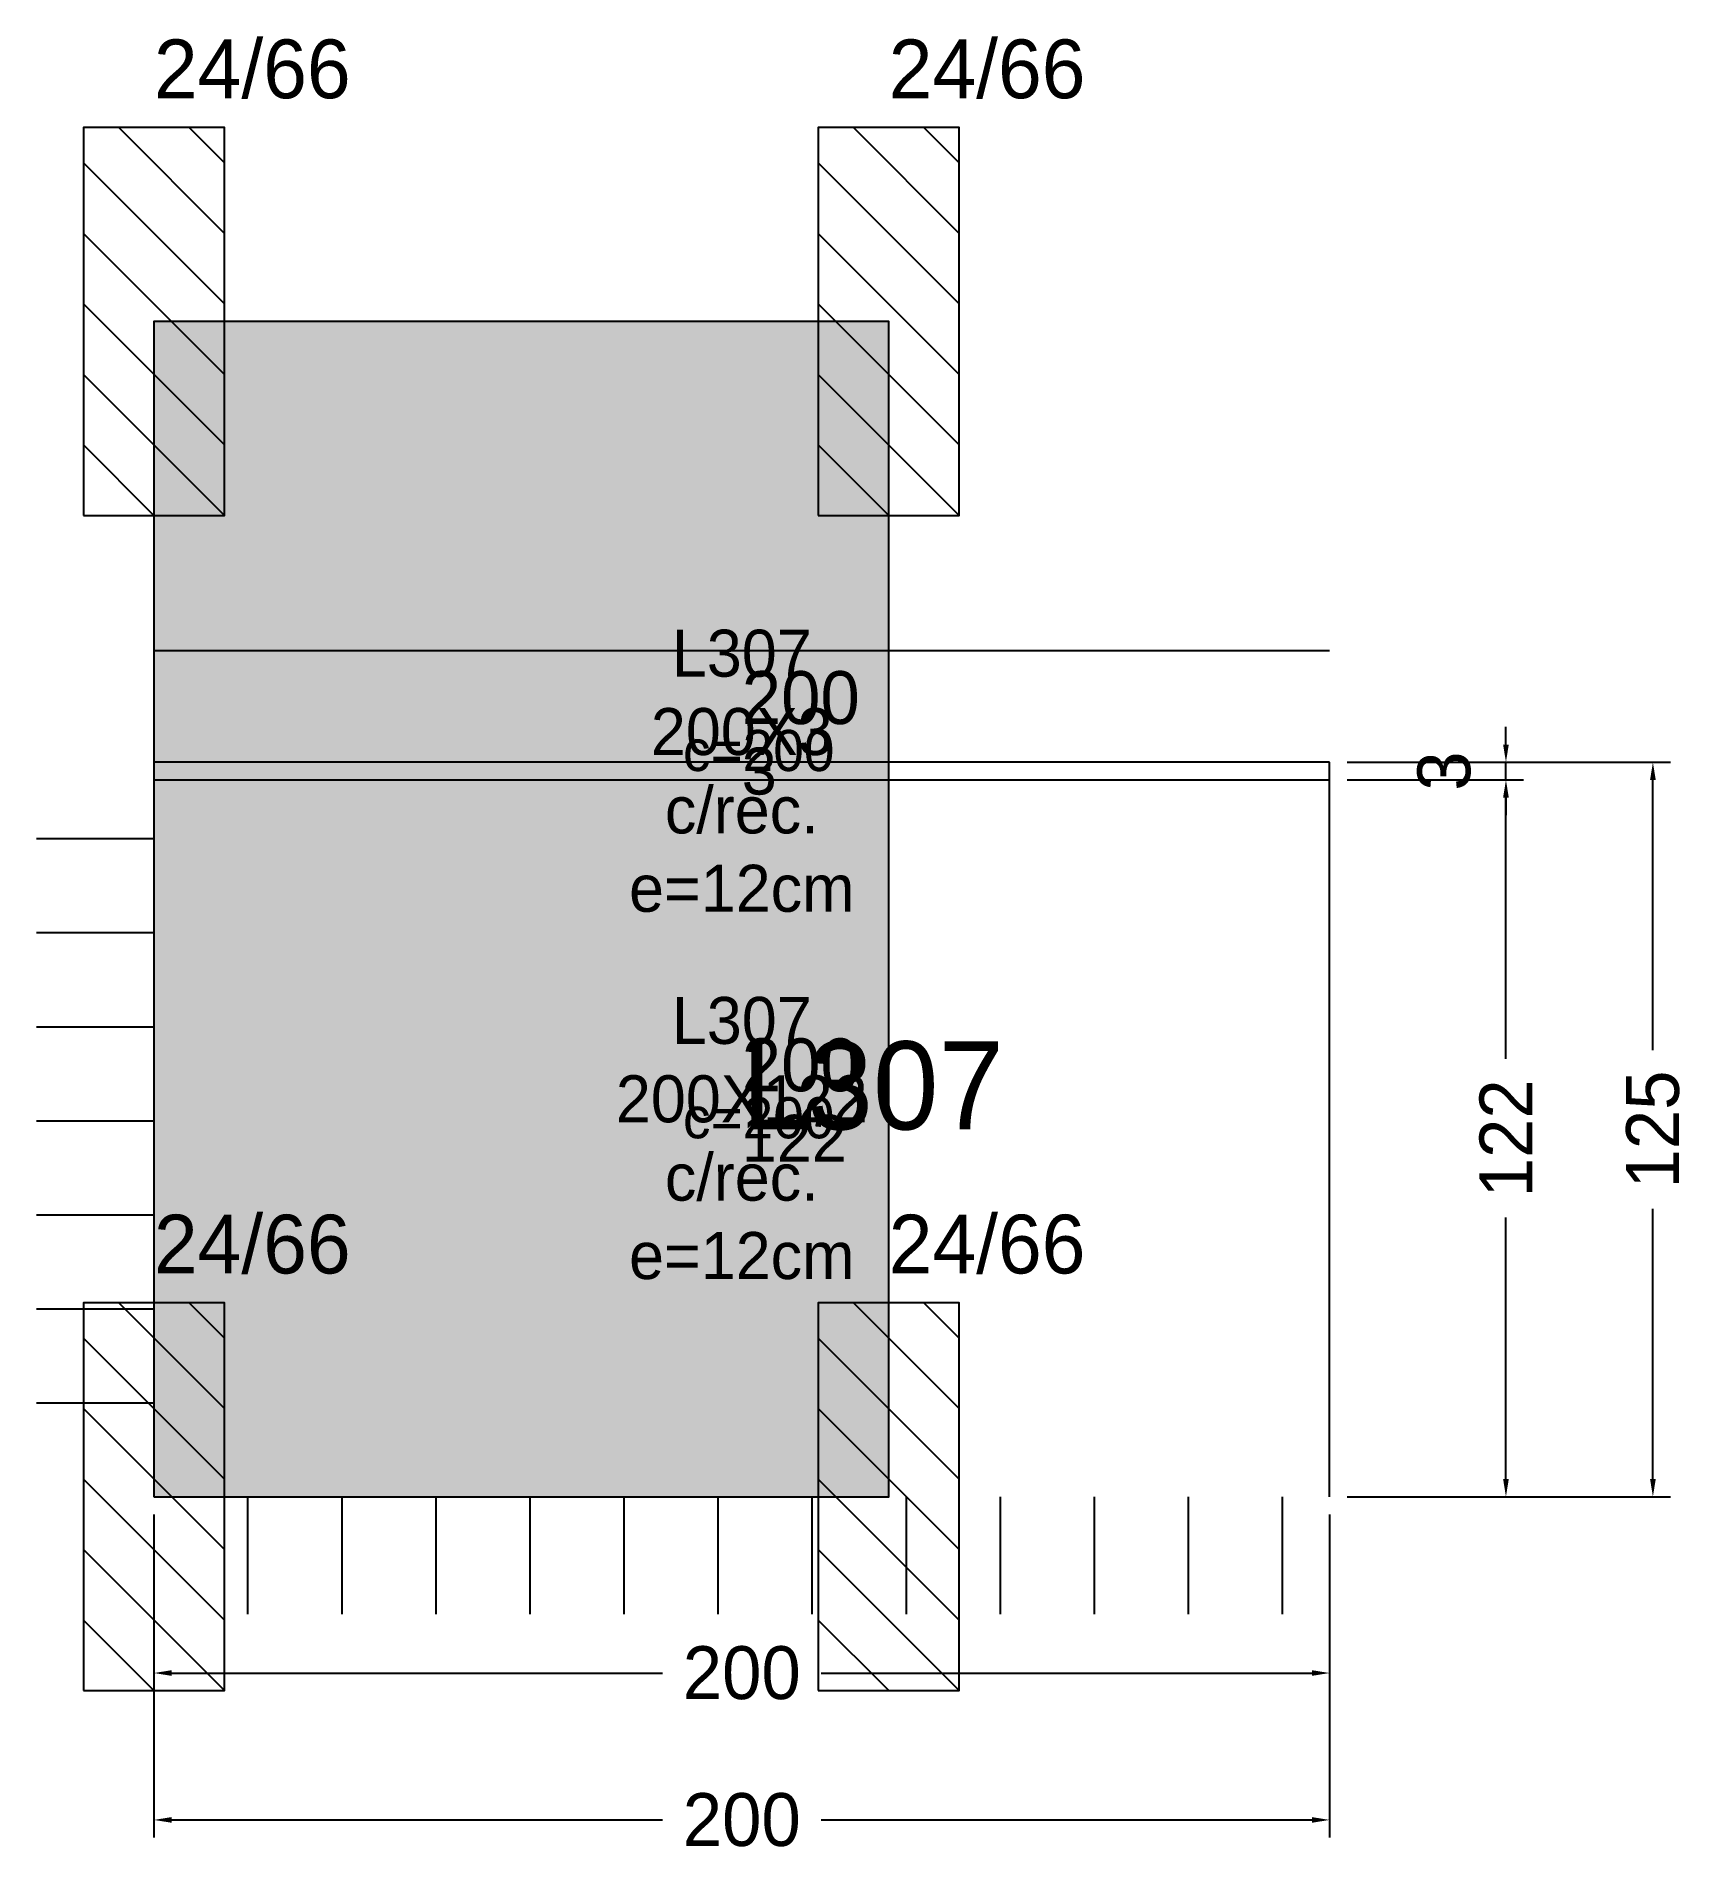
# Model space of a CAD drawing. Extents: x -10500 to 261, y -61 to 249.
# Drawn here: x -20 to 260.9, y -60.9 to 248.5 of the extents above; entities outside this region: 3.
import ezdxf

# ---------------------------------------------------------------- set-up
doc = ezdxf.new("R2010")
doc.units = 0
for name, color, linetype in [('1', 1, 'Continuous'), ('3', 3, 'Continuous'), ('4', 4, 'Continuous'), ('7', 7, 'Continuous'), ('9', 9, 'Continuous'), ('AUX00', 7, 'Continuous'), ('Hachura', 251, 'Continuous'), ('Painéis', 200, 'Continuous'), ('REAPROVEITAMENTO', 251, 'Continuous')]:
    doc.layers.add(name, color=color, linetype=linetype)
doc.dimstyles.new('COTA PAINEL-50', dxfattribs={"dimtxt": 9, "dimasz": 3, "dimexe": 3, "dimexo": 3, "dimgap": 3, "dimtad": 1, "dimdec": 1, "dimcen": 2.5, "dimclrd": 4, "dimclre": 4, "dimclrt": 240, "dimazin": 3, "dimtfac": 1, "dimtmove": 0, "dimatfit": 3})

# ---------------------------------------------------------------- blocks, each defined once
blk = doc.blocks.new('_CLOSEDFILLED')
at = {"color": 0, "linetype": 'BYBLOCK'}
blk.add_solid([(-1, 0.16), (0, 0), (-1, -0.16)], dxfattribs=at)
blk = doc.blocks.new('*D1')
at = {"color": 4}
for p, q in [((0, -3), (0, -33)), ((200, -3), (200, -33)), ((3, -30), (86.5, -30)), ((113.5, -30), (197, -30))]:
    blk.add_line(p, q, dxfattribs=at)
at = {"layer": 'Defpoints'}
for p in [(0, 0), (200, 0), (0, -30)]:
    blk.add_point(p, dxfattribs=at)
at = {"layer": 'Painéis', "color": 4, "xscale": 3, "yscale": 3, "rotation": 180}
blk.add_blockref('_CLOSEDFILLED', (0, -30), dxfattribs=at)
at = {"layer": 'Painéis', "color": 4, "xscale": 3, "yscale": 3}
blk.add_blockref('_CLOSEDFILLED', (200, -30), dxfattribs=at)
at = {"layer": 'Painéis', "color": 240, "insert": (100, -30), "char_height": 9, "attachment_point": 5}
blk.add_mtext('200', dxfattribs=at)
blk = doc.blocks.new('*D2')
at = {"color": 4}
for p, q in [((0, -3), (0, -58)), ((200, -3), (200, -58)), ((3, -55), (86.5, -55)), ((113.5, -55), (197, -55))]:
    blk.add_line(p, q, dxfattribs=at)
at = {"layer": 'Defpoints'}
for p in [(0, 0), (200, 0), (0, -55)]:
    blk.add_point(p, dxfattribs=at)
at = {"layer": 'Painéis', "color": 4, "xscale": 3, "yscale": 3, "rotation": 180}
blk.add_blockref('_CLOSEDFILLED', (0, -55), dxfattribs=at)
at = {"layer": 'Painéis', "color": 4, "xscale": 3, "yscale": 3}
blk.add_blockref('_CLOSEDFILLED', (200, -55), dxfattribs=at)
at = {"layer": 'Painéis', "color": 240, "insert": (100, -55), "char_height": 9, "attachment_point": 5}
blk.add_mtext('200', dxfattribs=at)
blk = doc.blocks.new('*D3')
at = {"color": 4}
for p, q in [((203, 122), (233, 122)), ((230, 74.5), (230, 119)), ((230, 3), (230, 47.5)), ((203, 0), (233, 0))]:
    blk.add_line(p, q, dxfattribs=at)
at = {"layer": 'Defpoints'}
for p in [(200, 122), (200, 0), (230, 0)]:
    blk.add_point(p, dxfattribs=at)
at = {"layer": 'Painéis', "color": 4, "xscale": 3, "yscale": 3}
for p, rotation in [((230, 122), 90), ((230, 0), 270)]:
    blk.add_blockref('_CLOSEDFILLED', p, dxfattribs=dict(at, rotation=rotation))
at = {"layer": 'Painéis', "color": 240, "insert": (230, 61), "char_height": 9, "attachment_point": 5, "rotation": 90}
blk.add_mtext('122', dxfattribs=at)
blk = doc.blocks.new('*D5')
at = {"color": 4}
for p, q in [((203, 125), (258, 125)), ((255, 76), (255, 122)), ((255, 3), (255, 49)), ((203, 0), (258, 0))]:
    blk.add_line(p, q, dxfattribs=at)
at = {"layer": 'Defpoints'}
for p in [(200, 125), (200, 0), (255, 0)]:
    blk.add_point(p, dxfattribs=at)
at = {"layer": 'Painéis', "color": 4, "xscale": 3, "yscale": 3}
for p, rotation in [((255, 125), 90), ((255, 0), 270)]:
    blk.add_blockref('_CLOSEDFILLED', p, dxfattribs=dict(at, rotation=rotation))
at = {"layer": 'Painéis', "color": 240, "insert": (255, 62.5), "char_height": 9, "attachment_point": 5, "rotation": 90}
blk.add_mtext('125', dxfattribs=at)

msp = doc.modelspace()

# ---------------------------------------------------------------- hatches: boundary and pattern name
at = {"layer": 'Hachura'}
h = msp.add_hatch(color=7, dxfattribs=at)
h.dxf.hatch_style = 1
h.paths.add_polyline_path([(0, 0), (125, 0), (125, 200), (0, 200)])

# ---------------------------------------------------------------- linework, layer by layer
msp.add_line((-9500, 0), (-9490, 0))
at = {"layer": '1'}
msp.add_line((-10500, 0), (-10490, 0), dxfattribs=at)
at = {"layer": '3'}
for p, q in [((12, 215), (-6, 233)), ((12, 227), (6, 233)), ((137, 215), (119, 233)), ((137, 227), (131, 233)), ((12, 203), (-12, 227)), ((137, 203), (113, 227)), ((12, 191), (-12, 215)), ((137, 191), (113, 215)), ((12, 179), (-12, 203)), ((137, 179), (113, 203)), ((125, 200), (0, 200)), ((0, 200), (0, 0)), ((125, 0), (125, 200)), ((12, 167), (-12, 191)), ((137, 167), (113, 191)), ((0, 167), (-12, 179)), ((125, 167), (113, 179)), ((12, 15), (-6, 33)), ((12, 27), (6, 33)), ((137, 15), (119, 33)), ((137, 27), (131, 33)), ((12, 3), (-12, 27)), ((137, 3), (113, 27)), ((12, -9), (-12, 15)), ((137, -9), (113, 15)), ((12, -21), (-12, 3)), ((0, 0), (125, 0)), ((137, -21), (113, 3)), ((12, -33), (-12, -9)), ((137, -33), (113, -9)), ((0, -33), (-12, -21)), ((125, -33), (113, -21))]:
    msp.add_line(p, q, dxfattribs=at)
at = {"layer": '3', "lineweight": 25}
msp.add_lwpolyline([(0, 0), (125, 0), (125, 200), (0, 200)], close=True, dxfattribs=at)
at = {"layer": '3'}
for points in [[(0, 144), (200, 144)], [(200, 125), (0, 125)], [(200, 0), (200, 125)], [(0, 122), (200, 122)]]:
    msp.add_lwpolyline(points, dxfattribs=at)
at = {"layer": '7'}
for points in [[(-12, 167), (12, 167), (12, 233), (-12, 233), (-12, 167)], [(113, 167), (137, 167), (137, 233), (113, 233), (113, 167)], [(-12, -33), (12, -33), (12, 33), (-12, 33), (-12, -33)], [(113, -33), (137, -33), (137, 33), (113, 33), (113, -33)]]:
    msp.add_lwpolyline(points, dxfattribs=at)
at = {"layer": '9'}
for p, q in [((-20, 112), (0, 112)), ((-20, 96), (0, 96)), ((-20, 80), (0, 80)), ((-20, 64), (0, 64)), ((-20, 48), (0, 48)), ((-20, 32), (0, 32)), ((-20, 16), (0, 16)), ((16, -20), (16, 0)), ((32, -20), (32, 0)), ((48, -20), (48, 0)), ((64, -20), (64, 0)), ((80, -20), (80, 0)), ((96, -20), (96, 0)), ((112, -20), (112, 0)), ((128, -20), (128, 0)), ((144, -20), (144, 0)), ((160, -20), (160, 0)), ((176, -20), (176, 0)), ((192, -20), (192, 0))]:
    msp.add_line(p, q, dxfattribs=at)
at = {"layer": 'Painéis', "lineweight": 18}
for p, q in [((0, 125), (200, 125)), ((200, 0), (200, 125)), ((0, 122), (200, 122))]:
    msp.add_line(p, q, dxfattribs=at)
at = {"layer": 'REAPROVEITAMENTO'}
msp.add_line((-10500, 0), (-10490, 0), dxfattribs=at)

# ---------------------------------------------------------------- texts
at = {"layer": '3'}
for s, height, p in [('24/66', 10, (0, 238)), ('24/66', 10, (125, 238)), ('c=200', 7, (90, 123.5)), ('c=200', 7, (90, 61)), ('24/66', 10, (0, 38)), ('24/66', 10, (125, 38))]:
    msp.add_text(s, height=height, dxfattribs=at).set_placement(p)
at = {"layer": '4'}
for s, height, p in [('200', 9, (100, 131.5)), ('3', 8, (100, 119.5)), ('200', 9, (100, 69)), ('L307', 15, (100, 62.5)), ('122', 8, (100, 57))]:
    msp.add_text(s, height=height, dxfattribs=at).set_placement(p)
at = {"layer": 'AUX00', "char_height": 8, "attachment_point": 5}
for s, insert in [('\\pxqc;L307^J200X3^Jc/rec.^Je=12cm', (100, 123.5)), ('\\pxqc;L307^J200X122^Jc/rec.^Je=12cm', (100, 61))]:
    msp.add_mtext(s, dxfattribs=dict(at, insert=insert))

# ---------------------------------------------------------------- dimensions: what is measured, and where the dimension line sits
at = {"layer": 'Painéis'}
msp.add_linear_dim(base=(230, 122), p1=(200, 122), p2=(200, 125), angle=90, dimstyle='COTA PAINEL-50', dxfattribs=at).render()
for base, p2, picture, middle in [((255, 0), (200, 125), '*D5', (255, 62.5)), ((230, 0), (200, 122), '*D3', (230, 61))]:
    dim = msp.add_linear_dim(base=base, p1=(200, 0), p2=p2, angle=90, dimstyle='COTA PAINEL-50', dxfattribs=at)
    dim.commit()
    dim.dimension.update_dxf_attribs({"geometry": picture, "text_midpoint": middle})
for base, picture, middle in [((0, -30), '*D1', (100, -30)), ((0, -55), '*D2', (100, -55))]:
    dim = msp.add_linear_dim(base=base, p1=(0, 0), p2=(200, 0), dimstyle='COTA PAINEL-50', dxfattribs=at)
    dim.commit()
    dim.dimension.update_dxf_attribs({"geometry": picture, "text_midpoint": middle})

doc.saveas('drawing.dxf')
